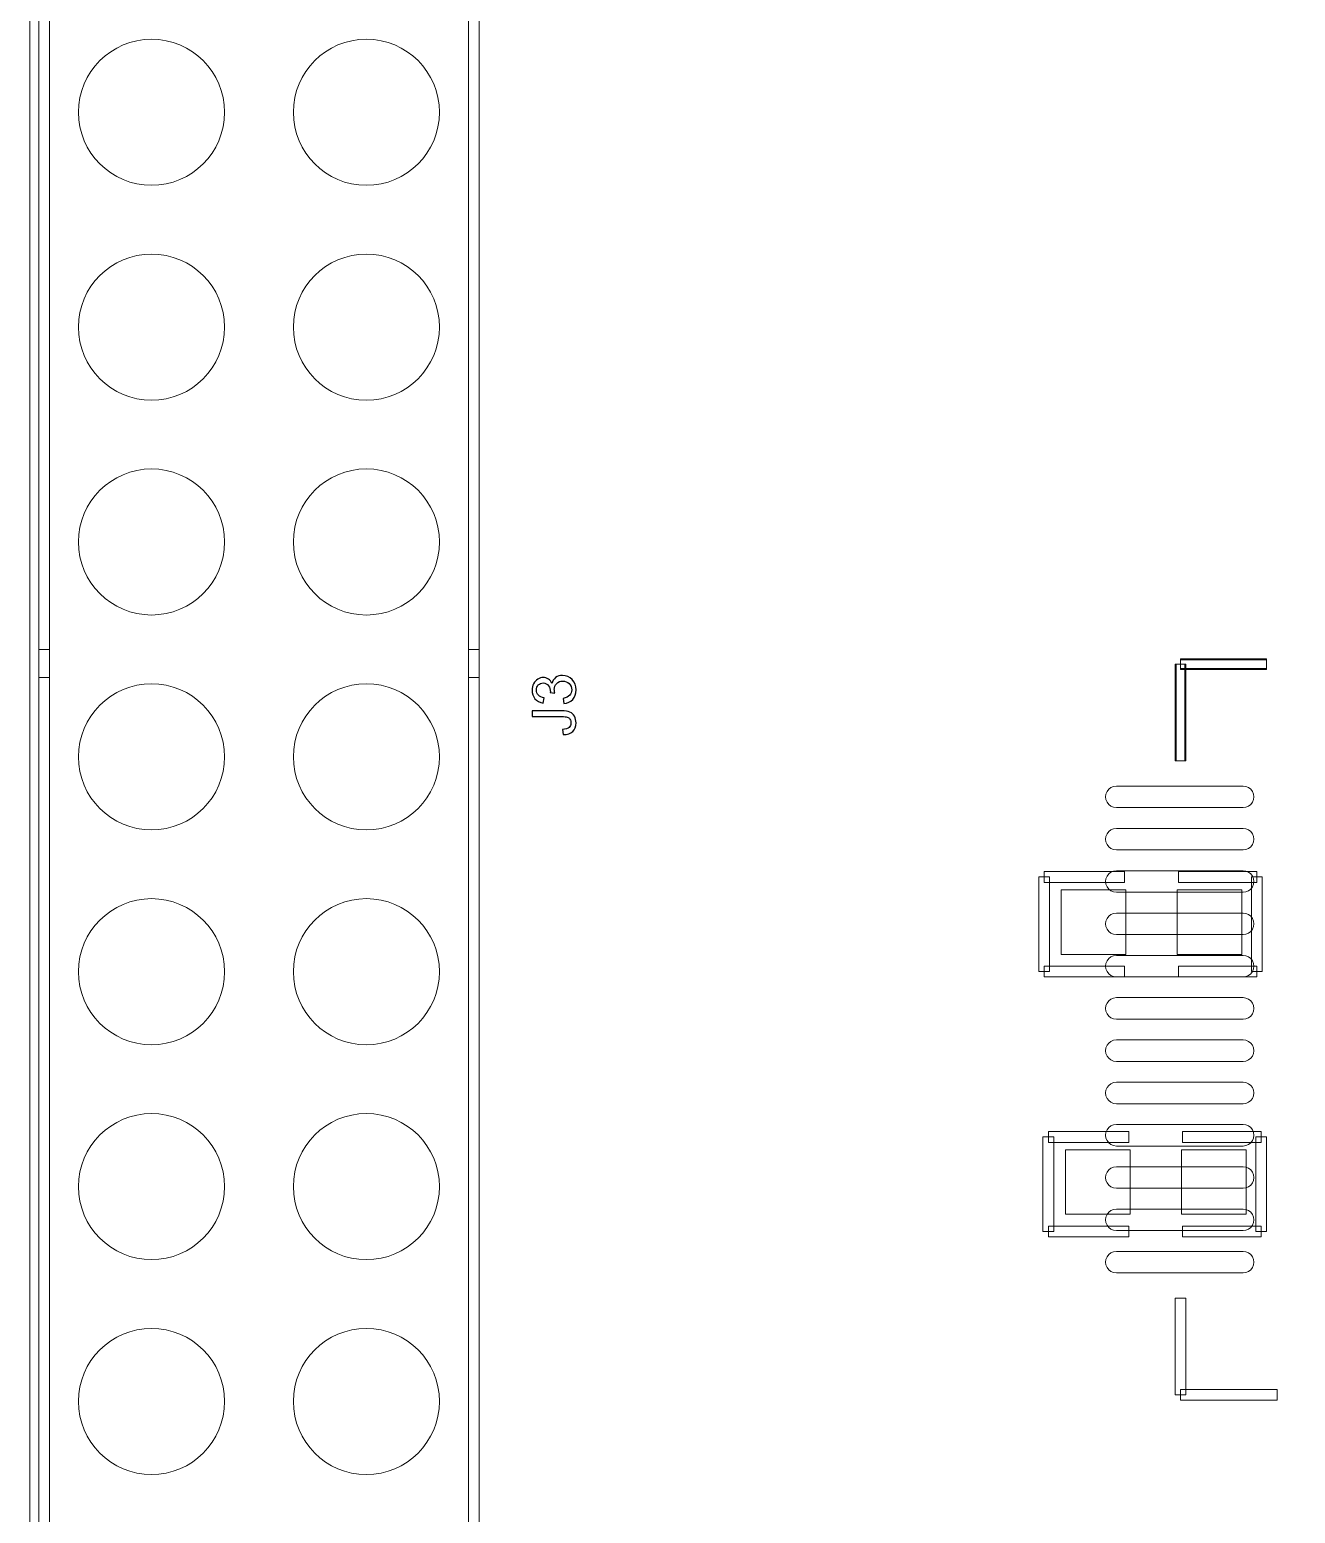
# Model space of a CAD drawing. Header units: millimetres. Extents: x -69 to 39, y -9 to 54.
# Drawn here: x -56.33 to -41.37, y 8.44 to 25.98 of the extents above; entities that cross this region are included whole.
import ezdxf

# ---------------------------------------------------------------- set-up
doc = ezdxf.new("R2010")
doc.units = ezdxf.units.MM
doc.header["$MEASUREMENT"] = 0
for name, color, linetype in [('BG_OUTLINE', 7, 'Continuous'), ('PG_SILKSCREEN_BOTTOM', 7, 'Continuous'), ('PG_SILKSCREEN_TOP', 7, 'Continuous'), ('PIN_BOTTOM', 7, 'Continuous'), ('PIN_TOP', 7, 'Continuous'), ('RD_SILKSCREEN_TOP', 7, 'Continuous')]:
    doc.layers.add(name, color=color, linetype=linetype)

msp = doc.modelspace()

# ---------------------------------------------------------------- linework, layer by layer
at = {"layer": 'BG_OUTLINE', "color": 176, "lineweight": 9}
msp.add_open_spline([(22.1252, -9.4051), (22.1252, -9.4051), (-56.3279, -9.4051), (-56.3279, -9.4051), (-56.3279, -9.4051), (-56.3279, -9.4051), (-56.3279, 41.6488), (-56.3279, 41.6488), (-56.3279, 41.6488), (-56.3279, 41.6488), (22.3259, 41.6488), (22.3259, 41.6488), (22.3259, 41.6488), (22.9318, 41.6492), (23.513, 41.4088), (23.9418, 40.9807), (23.9418, 40.9807), (24.3705, 40.5525), (24.6115, 39.9687), (24.6119, 39.3628), (24.6119, 39.3628), (24.6119, 39.3628), (24.6119, -7.1191), (24.6119, -7.1191), (24.6119, -7.1191), (24.6123, -7.725), (24.372, -8.3063), (23.9438, -8.735), (23.9438, -8.735), (23.5156, -9.1637), (22.9318, -9.4047), (22.3259, -9.4051), (22.3259, -9.4051), (22.3259, -9.4051), (22.1252, -9.4051), (22.1252, -9.4051)], degree=3, knots=[0, 0, 0, 0, 0.1111111, 0.1111111, 0.1111111, 0.1111111, 0.2222222, 0.2222222, 0.2222222, 0.2222222, 0.3333333, 0.3333333, 0.3333333, 0.3333333, 0.4444444, 0.4444444, 0.4444444, 0.4444444, 0.5555556, 0.5555556, 0.5555556, 0.5555556, 0.6666667, 0.6666667, 0.6666667, 0.6666667, 0.7777778, 0.7777778, 0.7777778, 0.7777778, 0.8888889, 0.8888889, 0.8888889, 0.8888889, 1, 1, 1, 1], dxfattribs=at)
at = {"layer": 'PG_SILKSCREEN_BOTTOM', "color": 6, "lineweight": 9}
for points in [[(-56.221, 41.517), (-56.221, 41.517), (-56.094, 41.517), (-56.094, 41.517), (-56.094, 41.517), (-56.094, 41.517), (-56.094, 18.3269), (-56.094, 18.3269), (-56.094, 18.3269), (-56.094, 18.3269), (-56.221, 18.3269), (-56.221, 18.3269), (-56.221, 18.3269), (-56.221, 18.3269), (-56.221, 41.517), (-56.221, 41.517)], [(-51.014, 18.3269), (-51.014, 18.3269), (-51.141, 18.3269), (-51.141, 18.3269), (-51.141, 18.3269), (-51.141, 18.3269), (-51.141, 41.517), (-51.141, 41.517), (-51.141, 41.517), (-51.141, 41.517), (-51.014, 41.517), (-51.014, 41.517), (-51.014, 41.517), (-51.014, 41.517), (-51.014, 18.3269), (-51.014, 18.3269)], [(-56.221, 18.6571), (-56.221, 18.6571), (-56.094, 18.6571), (-56.094, 18.6571), (-56.094, 18.6571), (-56.094, 18.6571), (-56.094, 3.4171), (-56.094, 3.4171), (-56.094, 3.4171), (-56.094, 3.4171), (-56.221, 3.4171), (-56.221, 3.4171), (-56.221, 3.4171), (-56.221, 3.4171), (-56.221, 18.6571), (-56.221, 18.6571)], [(-51.014, 3.4679), (-51.014, 3.4679), (-51.141, 3.4679), (-51.141, 3.4679), (-51.141, 3.4679), (-51.141, 3.4679), (-51.141, 18.6571), (-51.141, 18.6571), (-51.141, 18.6571), (-51.141, 18.6571), (-51.014, 18.6571), (-51.014, 18.6571), (-51.014, 18.6571), (-51.014, 18.6571), (-51.014, 3.4679), (-51.014, 3.4679)], [(-44.3998, 15.9669), (-44.3998, 15.9669), (-44.2728, 15.9669), (-44.2728, 15.9669), (-44.2728, 15.9669), (-44.2728, 15.9669), (-44.2728, 14.8493), (-44.2728, 14.8493), (-44.2728, 14.8493), (-44.2728, 14.8493), (-44.3998, 14.8493), (-44.3998, 14.8493), (-44.3998, 14.8493), (-44.3998, 14.8493), (-44.3998, 15.9669), (-44.3998, 15.9669)], [(-43.3838, 16.0304), (-43.3838, 16.0304), (-43.3838, 15.9034), (-43.3838, 15.9034), (-43.3838, 15.9034), (-43.3838, 15.9034), (-44.3363, 15.9034), (-44.3363, 15.9034), (-44.3363, 15.9034), (-44.3363, 15.9034), (-44.3363, 16.0304), (-44.3363, 16.0304), (-44.3363, 16.0304), (-44.3363, 16.0304), (-43.3838, 16.0304), (-43.3838, 16.0304)], [(-42.7488, 15.9034), (-42.7488, 15.9034), (-42.7488, 16.0304), (-42.7488, 16.0304), (-42.7488, 16.0304), (-42.7488, 16.0304), (-41.8217, 16.0304), (-41.8217, 16.0304), (-41.8217, 16.0304), (-41.8217, 16.0304), (-41.8217, 15.9034), (-41.8217, 15.9034), (-41.8217, 15.9034), (-41.8217, 15.9034), (-42.7488, 15.9034), (-42.7488, 15.9034)], [(-41.8852, 15.9669), (-41.8852, 15.9669), (-41.7582, 15.9669), (-41.7582, 15.9669), (-41.7582, 15.9669), (-41.7582, 15.9669), (-41.7582, 14.8493), (-41.7582, 14.8493), (-41.7582, 14.8493), (-41.7582, 14.8493), (-41.8852, 14.8493), (-41.8852, 14.8493), (-41.8852, 14.8493), (-41.8852, 14.8493), (-41.8852, 15.9669), (-41.8852, 15.9669)], [(-44.3363, 14.7858), (-44.3363, 14.7858), (-44.3363, 14.9128), (-44.3363, 14.9128), (-44.3363, 14.9128), (-44.3363, 14.9128), (-43.3838, 14.9128), (-43.3838, 14.9128), (-43.3838, 14.9128), (-43.3838, 14.9128), (-43.3838, 14.7858), (-43.3838, 14.7858), (-43.3838, 14.7858), (-43.3838, 14.7858), (-44.3363, 14.7858), (-44.3363, 14.7858)], [(-41.8217, 14.9128), (-41.8217, 14.9128), (-41.8217, 14.7858), (-41.8217, 14.7858), (-41.8217, 14.7858), (-41.8217, 14.7858), (-42.7488, 14.7858), (-42.7488, 14.7858), (-42.7488, 14.7858), (-42.7488, 14.7858), (-42.7488, 14.9128), (-42.7488, 14.9128), (-42.7488, 14.9128), (-42.7488, 14.9128), (-41.8217, 14.9128), (-41.8217, 14.9128)], [(-44.349, 12.8935), (-44.349, 12.8935), (-44.222, 12.8935), (-44.222, 12.8935), (-44.222, 12.8935), (-44.222, 12.8935), (-44.222, 11.7759), (-44.222, 11.7759), (-44.222, 11.7759), (-44.222, 11.7759), (-44.349, 11.7759), (-44.349, 11.7759), (-44.349, 11.7759), (-44.349, 11.7759), (-44.349, 12.8935), (-44.349, 12.8935)], [(-43.333, 12.957), (-43.333, 12.957), (-43.333, 12.83), (-43.333, 12.83), (-43.333, 12.83), (-43.333, 12.83), (-44.2855, 12.83), (-44.2855, 12.83), (-44.2855, 12.83), (-44.2855, 12.83), (-44.2855, 12.957), (-44.2855, 12.957), (-44.2855, 12.957), (-44.2855, 12.957), (-43.333, 12.957), (-43.333, 12.957)], [(-42.698, 12.83), (-42.698, 12.83), (-42.698, 12.957), (-42.698, 12.957), (-42.698, 12.957), (-42.698, 12.957), (-41.7709, 12.957), (-41.7709, 12.957), (-41.7709, 12.957), (-41.7709, 12.957), (-41.7709, 12.83), (-41.7709, 12.83), (-41.7709, 12.83), (-41.7709, 12.83), (-42.698, 12.83), (-42.698, 12.83)], [(-41.8344, 12.8935), (-41.8344, 12.8935), (-41.7074, 12.8935), (-41.7074, 12.8935), (-41.7074, 12.8935), (-41.7074, 12.8935), (-41.7074, 11.7759), (-41.7074, 11.7759), (-41.7074, 11.7759), (-41.7074, 11.7759), (-41.8344, 11.7759), (-41.8344, 11.7759), (-41.8344, 11.7759), (-41.8344, 11.7759), (-41.8344, 12.8935), (-41.8344, 12.8935)], [(-44.2855, 11.7124), (-44.2855, 11.7124), (-44.2855, 11.8394), (-44.2855, 11.8394), (-44.2855, 11.8394), (-44.2855, 11.8394), (-43.333, 11.8394), (-43.333, 11.8394), (-43.333, 11.8394), (-43.333, 11.8394), (-43.333, 11.7124), (-43.333, 11.7124), (-43.333, 11.7124), (-43.333, 11.7124), (-44.2855, 11.7124), (-44.2855, 11.7124)], [(-41.7709, 11.8394), (-41.7709, 11.8394), (-41.7709, 11.7124), (-41.7709, 11.7124), (-41.7709, 11.7124), (-41.7709, 11.7124), (-42.698, 11.7124), (-42.698, 11.7124), (-42.698, 11.7124), (-42.698, 11.7124), (-42.698, 11.8394), (-42.698, 11.8394), (-42.698, 11.8394), (-42.698, 11.8394), (-41.7709, 11.8394), (-41.7709, 11.8394)]]:
    msp.add_open_spline(points, degree=3, knots=[0, 0, 0, 0, 0.25, 0.25, 0.25, 0.25, 0.5, 0.5, 0.5, 0.5, 0.75, 0.75, 0.75, 0.75, 1, 1, 1, 1], dxfattribs=at)
at = {"layer": 'PG_SILKSCREEN_TOP', "lineweight": 9}
for points in [[(-42.7869, 18.4815), (-42.7869, 18.4815), (-42.6599, 18.4815), (-42.6599, 18.4815), (-42.6599, 18.4815), (-42.6599, 18.4815), (-42.6599, 17.3385), (-42.6599, 17.3385), (-42.6599, 17.3385), (-42.6599, 17.3385), (-42.7869, 17.3385), (-42.7869, 17.3385), (-42.7869, 17.3385), (-42.7869, 17.3385), (-42.7869, 18.4815), (-42.7869, 18.4815)], [(-42.6726, 17.3385), (-42.6726, 17.3385), (-42.7742, 17.3385), (-42.7742, 17.3385), (-42.7742, 17.3385), (-42.7742, 17.3385), (-42.7742, 18.4815), (-42.7742, 18.4815), (-42.7742, 18.4815), (-42.7742, 18.4815), (-42.6726, 18.4815), (-42.6726, 18.4815), (-42.6726, 18.4815), (-42.6726, 18.4815), (-42.6726, 17.3385), (-42.6726, 17.3385)], [(-41.7074, 18.545), (-41.7074, 18.545), (-41.7074, 18.418), (-41.7074, 18.418), (-41.7074, 18.418), (-41.7074, 18.418), (-42.7234, 18.418), (-42.7234, 18.418), (-42.7234, 18.418), (-42.7234, 18.418), (-42.7234, 18.545), (-42.7234, 18.545), (-42.7234, 18.545), (-42.7234, 18.545), (-41.7074, 18.545), (-41.7074, 18.545)], [(-42.7234, 18.4307), (-42.7234, 18.4307), (-42.7234, 18.5323), (-42.7234, 18.5323), (-42.7234, 18.5323), (-42.7234, 18.5323), (-41.7074, 18.5323), (-41.7074, 18.5323), (-41.7074, 18.5323), (-41.7074, 18.5323), (-41.7074, 18.4307), (-41.7074, 18.4307), (-41.7074, 18.4307), (-41.7074, 18.4307), (-42.7234, 18.4307), (-42.7234, 18.4307)], [(-42.6599, 9.8455), (-42.6599, 9.8455), (-42.7869, 9.8455), (-42.7869, 9.8455), (-42.7869, 9.8455), (-42.7869, 9.8455), (-42.7869, 10.9885), (-42.7869, 10.9885), (-42.7869, 10.9885), (-42.7869, 10.9885), (-42.6599, 10.9885), (-42.6599, 10.9885), (-42.6599, 10.9885), (-42.6599, 10.9885), (-42.6599, 9.8455), (-42.6599, 9.8455)], [(-41.5804, 9.909), (-41.5804, 9.909), (-41.5804, 9.782), (-41.5804, 9.782), (-41.5804, 9.782), (-41.5804, 9.782), (-42.7234, 9.782), (-42.7234, 9.782), (-42.7234, 9.782), (-42.7234, 9.782), (-42.7234, 9.909), (-42.7234, 9.909), (-42.7234, 9.909), (-42.7234, 9.909), (-41.5804, 9.909), (-41.5804, 9.909)]]:
    msp.add_open_spline(points, degree=3, knots=[0, 0, 0, 0, 0.25, 0.25, 0.25, 0.25, 0.5, 0.5, 0.5, 0.5, 0.75, 0.75, 0.75, 0.75, 1, 1, 1, 1], dxfattribs=at)
at = {"layer": 'PIN_BOTTOM', "color": 9, "lineweight": 9}
for points in [[(-54.0239, 25.007), (-54.0239, 25.4839), (-54.4105, 25.8706), (-54.8874, 25.8706), (-54.8874, 25.8706), (-55.3644, 25.8706), (-55.751, 25.4839), (-55.751, 25.007), (-55.751, 25.007), (-55.7511, 24.53), (-55.3644, 24.1434), (-54.8875, 24.1434), (-54.8875, 24.1434), (-54.4105, 24.1434), (-54.0239, 24.53), (-54.0239, 25.0069)], [(-51.4839, 25.007), (-51.4839, 25.4839), (-51.8705, 25.8706), (-52.3474, 25.8706), (-52.3474, 25.8706), (-52.8244, 25.8706), (-53.211, 25.4839), (-53.211, 25.007), (-53.211, 25.007), (-53.2111, 24.53), (-52.8244, 24.1434), (-52.3475, 24.1434), (-52.3475, 24.1434), (-51.8705, 24.1434), (-51.4839, 24.53), (-51.4839, 25.0069)], [(-54.0239, 22.4671), (-54.0239, 22.944), (-54.4105, 23.3307), (-54.8874, 23.3307), (-54.8874, 23.3307), (-55.3644, 23.3307), (-55.751, 22.944), (-55.751, 22.4671), (-55.751, 22.4671), (-55.7511, 21.9901), (-55.3644, 21.6035), (-54.8875, 21.6035), (-54.8875, 21.6035), (-54.4105, 21.6035), (-54.0239, 21.9901), (-54.0239, 22.467)], [(-51.4839, 22.4671), (-51.4839, 22.944), (-51.8705, 23.3307), (-52.3474, 23.3307), (-52.3474, 23.3307), (-52.8244, 23.3307), (-53.211, 22.944), (-53.211, 22.4671), (-53.211, 22.4671), (-53.2111, 21.9901), (-52.8244, 21.6035), (-52.3475, 21.6035), (-52.3475, 21.6035), (-51.8705, 21.6035), (-51.4839, 21.9901), (-51.4839, 22.467)], [(-54.0239, 19.9271), (-54.0239, 20.404), (-54.4105, 20.7907), (-54.8874, 20.7907), (-54.8874, 20.7907), (-55.3644, 20.7907), (-55.751, 20.404), (-55.751, 19.9271), (-55.751, 19.9271), (-55.7511, 19.4501), (-55.3644, 19.0635), (-54.8875, 19.0635), (-54.8875, 19.0635), (-54.4105, 19.0635), (-54.0239, 19.4501), (-54.0239, 19.927)], [(-51.4839, 19.9271), (-51.4839, 20.404), (-51.8705, 20.7907), (-52.3474, 20.7907), (-52.3474, 20.7907), (-52.8244, 20.7907), (-53.211, 20.404), (-53.211, 19.9271), (-53.211, 19.9271), (-53.2111, 19.4501), (-52.8244, 19.0635), (-52.3475, 19.0635), (-52.3475, 19.0635), (-51.8705, 19.0635), (-51.4839, 19.4501), (-51.4839, 19.927)], [(-54.0239, 17.3871), (-54.0239, 17.864), (-54.4105, 18.2507), (-54.8874, 18.2507), (-54.8874, 18.2507), (-55.3644, 18.2507), (-55.751, 17.864), (-55.751, 17.3871), (-55.751, 17.3871), (-55.7511, 16.9101), (-55.3644, 16.5235), (-54.8875, 16.5235), (-54.8875, 16.5235), (-54.4105, 16.5235), (-54.0239, 16.9101), (-54.0239, 17.387)], [(-51.4839, 17.3871), (-51.4839, 17.864), (-51.8705, 18.2507), (-52.3474, 18.2507), (-52.3474, 18.2507), (-52.8244, 18.2507), (-53.211, 17.864), (-53.211, 17.3871), (-53.211, 17.3871), (-53.2111, 16.9101), (-52.8244, 16.5235), (-52.3475, 16.5235), (-52.3475, 16.5235), (-51.8705, 16.5235), (-51.4839, 16.9101), (-51.4839, 17.387)], [(-43.3711, 15.0525), (-43.3711, 15.0525), (-43.3711, 15.8145), (-43.3711, 15.8145), (-43.3711, 15.8145), (-43.3711, 15.8145), (-44.1331, 15.8145), (-44.1331, 15.8145), (-44.1331, 15.8145), (-44.1331, 15.8145), (-44.1331, 15.0525), (-44.1331, 15.0525), (-44.1331, 15.0525), (-44.1331, 15.0525), (-43.3711, 15.0525), (-43.3711, 15.0525)], [(-41.9995, 15.0525), (-41.9995, 15.0525), (-41.9995, 15.8145), (-41.9995, 15.8145), (-41.9995, 15.8145), (-41.9995, 15.8145), (-42.7615, 15.8145), (-42.7615, 15.8145), (-42.7615, 15.8145), (-42.7615, 15.8145), (-42.7615, 15.0525), (-42.7615, 15.0525), (-42.7615, 15.0525), (-42.7615, 15.0525), (-41.9995, 15.0525), (-41.9995, 15.0525)], [(-54.0239, 14.8471), (-54.0239, 15.324), (-54.4105, 15.7107), (-54.8874, 15.7107), (-54.8874, 15.7107), (-55.3644, 15.7107), (-55.751, 15.324), (-55.751, 14.8471), (-55.751, 14.8471), (-55.7511, 14.3701), (-55.3644, 13.9835), (-54.8875, 13.9835), (-54.8875, 13.9835), (-54.4105, 13.9835), (-54.0239, 14.3701), (-54.0239, 14.847)], [(-51.4839, 14.8471), (-51.4839, 15.324), (-51.8705, 15.7107), (-52.3474, 15.7107), (-52.3474, 15.7107), (-52.8244, 15.7107), (-53.211, 15.324), (-53.211, 14.8471), (-53.211, 14.8471), (-53.2111, 14.3701), (-52.8244, 13.9835), (-52.3475, 13.9835), (-52.3475, 13.9835), (-51.8705, 13.9835), (-51.4839, 14.3701), (-51.4839, 14.847)], [(-54.0239, 12.3071), (-54.0239, 12.784), (-54.4105, 13.1707), (-54.8874, 13.1707), (-54.8874, 13.1707), (-55.3644, 13.1707), (-55.751, 12.784), (-55.751, 12.3071), (-55.751, 12.3071), (-55.7511, 11.8301), (-55.3644, 11.4435), (-54.8875, 11.4435), (-54.8875, 11.4435), (-54.4105, 11.4435), (-54.0239, 11.8301), (-54.0239, 12.307)], [(-51.4839, 12.3071), (-51.4839, 12.784), (-51.8705, 13.1707), (-52.3474, 13.1707), (-52.3474, 13.1707), (-52.8244, 13.1707), (-53.211, 12.784), (-53.211, 12.3071), (-53.211, 12.3071), (-53.2111, 11.8301), (-52.8244, 11.4435), (-52.3475, 11.4435), (-52.3475, 11.4435), (-51.8705, 11.4435), (-51.4839, 11.8301), (-51.4839, 12.307)], [(-43.3203, 11.9791), (-43.3203, 11.9791), (-43.3203, 12.7411), (-43.3203, 12.7411), (-43.3203, 12.7411), (-43.3203, 12.7411), (-44.0823, 12.7411), (-44.0823, 12.7411), (-44.0823, 12.7411), (-44.0823, 12.7411), (-44.0823, 11.9791), (-44.0823, 11.9791), (-44.0823, 11.9791), (-44.0823, 11.9791), (-43.3203, 11.9791), (-43.3203, 11.9791)], [(-41.9487, 11.9791), (-41.9487, 11.9791), (-41.9487, 12.7411), (-41.9487, 12.7411), (-41.9487, 12.7411), (-41.9487, 12.7411), (-42.7107, 12.7411), (-42.7107, 12.7411), (-42.7107, 12.7411), (-42.7107, 12.7411), (-42.7107, 11.9791), (-42.7107, 11.9791), (-42.7107, 11.9791), (-42.7107, 11.9791), (-41.9487, 11.9791), (-41.9487, 11.9791)], [(-54.0239, 9.7671), (-54.0239, 10.244), (-54.4105, 10.6307), (-54.8874, 10.6307), (-54.8874, 10.6307), (-55.3644, 10.6307), (-55.751, 10.244), (-55.751, 9.7671), (-55.751, 9.7671), (-55.7511, 9.2901), (-55.3644, 8.9035), (-54.8875, 8.9035), (-54.8875, 8.9035), (-54.4105, 8.9035), (-54.0239, 9.2901), (-54.0239, 9.767)], [(-51.4839, 9.7671), (-51.4839, 10.244), (-51.8705, 10.6307), (-52.3474, 10.6307), (-52.3474, 10.6307), (-52.8244, 10.6307), (-53.211, 10.244), (-53.211, 9.7671), (-53.211, 9.7671), (-53.2111, 9.2901), (-52.8244, 8.9035), (-52.3475, 8.9035), (-52.3475, 8.9035), (-51.8705, 8.9035), (-51.4839, 9.2901), (-51.4839, 9.767)]]:
    msp.add_open_spline(points, degree=3, knots=[0, 0, 0, 0, 0.25, 0.25, 0.25, 0.25, 0.5, 0.5, 0.5, 0.5, 0.75, 0.75, 0.75, 0.75, 1, 1, 1, 1], dxfattribs=at)
at = {"layer": 'PIN_TOP', "color": 8, "lineweight": 9}
for points, knots in [([(-54.0239, 25.007), (-54.0239, 25.4839), (-54.4105, 25.8706), (-54.8874, 25.8706), (-54.8874, 25.8706), (-55.3644, 25.8706), (-55.751, 25.4839), (-55.751, 25.007), (-55.751, 25.007), (-55.7511, 24.53), (-55.3644, 24.1434), (-54.8875, 24.1434), (-54.8875, 24.1434), (-54.4105, 24.1434), (-54.0239, 24.53), (-54.0239, 25.0069)], [0, 0, 0, 0, 0.25, 0.25, 0.25, 0.25, 0.5, 0.5, 0.5, 0.5, 0.75, 0.75, 0.75, 0.75, 1, 1, 1, 1]), ([(-51.4839, 25.007), (-51.4839, 25.4839), (-51.8705, 25.8706), (-52.3474, 25.8706), (-52.3474, 25.8706), (-52.8244, 25.8706), (-53.211, 25.4839), (-53.211, 25.007), (-53.211, 25.007), (-53.2111, 24.53), (-52.8244, 24.1434), (-52.3475, 24.1434), (-52.3475, 24.1434), (-51.8705, 24.1434), (-51.4839, 24.53), (-51.4839, 25.0069)], [0, 0, 0, 0, 0.25, 0.25, 0.25, 0.25, 0.5, 0.5, 0.5, 0.5, 0.75, 0.75, 0.75, 0.75, 1, 1, 1, 1]), ([(-54.0239, 22.4671), (-54.0239, 22.944), (-54.4105, 23.3307), (-54.8874, 23.3307), (-54.8874, 23.3307), (-55.3644, 23.3307), (-55.751, 22.944), (-55.751, 22.4671), (-55.751, 22.4671), (-55.7511, 21.9901), (-55.3644, 21.6035), (-54.8875, 21.6035), (-54.8875, 21.6035), (-54.4105, 21.6035), (-54.0239, 21.9901), (-54.0239, 22.467)], [0, 0, 0, 0, 0.25, 0.25, 0.25, 0.25, 0.5, 0.5, 0.5, 0.5, 0.75, 0.75, 0.75, 0.75, 1, 1, 1, 1]), ([(-51.4839, 22.4671), (-51.4839, 22.944), (-51.8705, 23.3307), (-52.3474, 23.3307), (-52.3474, 23.3307), (-52.8244, 23.3307), (-53.211, 22.944), (-53.211, 22.4671), (-53.211, 22.4671), (-53.2111, 21.9901), (-52.8244, 21.6035), (-52.3475, 21.6035), (-52.3475, 21.6035), (-51.8705, 21.6035), (-51.4839, 21.9901), (-51.4839, 22.467)], [0, 0, 0, 0, 0.25, 0.25, 0.25, 0.25, 0.5, 0.5, 0.5, 0.5, 0.75, 0.75, 0.75, 0.75, 1, 1, 1, 1]), ([(-54.0239, 19.9271), (-54.0239, 20.404), (-54.4105, 20.7907), (-54.8874, 20.7907), (-54.8874, 20.7907), (-55.3644, 20.7907), (-55.751, 20.404), (-55.751, 19.9271), (-55.751, 19.9271), (-55.7511, 19.4501), (-55.3644, 19.0635), (-54.8875, 19.0635), (-54.8875, 19.0635), (-54.4105, 19.0635), (-54.0239, 19.4501), (-54.0239, 19.927)], [0, 0, 0, 0, 0.25, 0.25, 0.25, 0.25, 0.5, 0.5, 0.5, 0.5, 0.75, 0.75, 0.75, 0.75, 1, 1, 1, 1]), ([(-51.4839, 19.9271), (-51.4839, 20.404), (-51.8705, 20.7907), (-52.3474, 20.7907), (-52.3474, 20.7907), (-52.8244, 20.7907), (-53.211, 20.404), (-53.211, 19.9271), (-53.211, 19.9271), (-53.2111, 19.4501), (-52.8244, 19.0635), (-52.3475, 19.0635), (-52.3475, 19.0635), (-51.8705, 19.0635), (-51.4839, 19.4501), (-51.4839, 19.927)], [0, 0, 0, 0, 0.25, 0.25, 0.25, 0.25, 0.5, 0.5, 0.5, 0.5, 0.75, 0.75, 0.75, 0.75, 1, 1, 1, 1]), ([(-54.0239, 17.3871), (-54.0239, 17.864), (-54.4105, 18.2507), (-54.8874, 18.2507), (-54.8874, 18.2507), (-55.3644, 18.2507), (-55.751, 17.864), (-55.751, 17.3871), (-55.751, 17.3871), (-55.7511, 16.9101), (-55.3644, 16.5235), (-54.8875, 16.5235), (-54.8875, 16.5235), (-54.4105, 16.5235), (-54.0239, 16.9101), (-54.0239, 17.387)], [0, 0, 0, 0, 0.25, 0.25, 0.25, 0.25, 0.5, 0.5, 0.5, 0.5, 0.75, 0.75, 0.75, 0.75, 1, 1, 1, 1]), ([(-51.4839, 17.3871), (-51.4839, 17.864), (-51.8705, 18.2507), (-52.3474, 18.2507), (-52.3474, 18.2507), (-52.8244, 18.2507), (-53.211, 17.864), (-53.211, 17.3871), (-53.211, 17.3871), (-53.2111, 16.9101), (-52.8244, 16.5235), (-52.3475, 16.5235), (-52.3475, 16.5235), (-51.8705, 16.5235), (-51.4839, 16.9101), (-51.4839, 17.387)], [0, 0, 0, 0, 0.25, 0.25, 0.25, 0.25, 0.5, 0.5, 0.5, 0.5, 0.75, 0.75, 0.75, 0.75, 1, 1, 1, 1]), ([(-43.4816, 17.0406), (-43.4816, 17.0406), (-41.983, 17.0406), (-41.983, 17.0406), (-41.983, 17.0406), (-41.9376, 17.0406), (-41.8957, 17.0164), (-41.873, 16.9771), (-41.873, 16.9771), (-41.8503, 16.9378), (-41.8503, 16.8894), (-41.873, 16.8501), (-41.873, 16.8501), (-41.8957, 16.8108), (-41.9376, 16.7866), (-41.983, 16.7866), (-41.983, 16.7866), (-41.983, 16.7866), (-43.4816, 16.7866), (-43.4816, 16.7866), (-43.4816, 16.7866), (-43.527, 16.7866), (-43.5689, 16.8108), (-43.5916, 16.8501), (-43.5916, 16.8501), (-43.6143, 16.8894), (-43.6143, 16.9378), (-43.5916, 16.9771), (-43.5916, 16.9771), (-43.5689, 17.0164), (-43.527, 17.0406), (-43.4816, 17.0406)], [0, 0, 0, 0, 0.125, 0.125, 0.125, 0.125, 0.25, 0.25, 0.25, 0.25, 0.375, 0.375, 0.375, 0.375, 0.5, 0.5, 0.5, 0.5, 0.625, 0.625, 0.625, 0.625, 0.75, 0.75, 0.75, 0.75, 0.875, 0.875, 0.875, 0.875, 1, 1, 1, 1]), ([(-43.4816, 16.5405), (-43.4816, 16.5405), (-41.983, 16.5405), (-41.983, 16.5405), (-41.983, 16.5405), (-41.9376, 16.5405), (-41.8957, 16.5163), (-41.873, 16.477), (-41.873, 16.477), (-41.8503, 16.4377), (-41.8503, 16.3893), (-41.873, 16.35), (-41.873, 16.35), (-41.8957, 16.3107), (-41.9376, 16.2865), (-41.983, 16.2865), (-41.983, 16.2865), (-41.983, 16.2865), (-43.4816, 16.2865), (-43.4816, 16.2865), (-43.4816, 16.2865), (-43.527, 16.2865), (-43.5689, 16.3107), (-43.5916, 16.35), (-43.5916, 16.35), (-43.6143, 16.3893), (-43.6143, 16.4377), (-43.5916, 16.477), (-43.5916, 16.477), (-43.5689, 16.5163), (-43.527, 16.5405), (-43.4816, 16.5405)], [0, 0, 0, 0, 0.125, 0.125, 0.125, 0.125, 0.25, 0.25, 0.25, 0.25, 0.375, 0.375, 0.375, 0.375, 0.5, 0.5, 0.5, 0.5, 0.625, 0.625, 0.625, 0.625, 0.75, 0.75, 0.75, 0.75, 0.875, 0.875, 0.875, 0.875, 1, 1, 1, 1]), ([(-43.4816, 16.0406), (-43.4816, 16.0406), (-41.983, 16.0406), (-41.983, 16.0406), (-41.983, 16.0406), (-41.9376, 16.0406), (-41.8957, 16.0164), (-41.873, 15.9771), (-41.873, 15.9771), (-41.8503, 15.9378), (-41.8503, 15.8894), (-41.873, 15.8501), (-41.873, 15.8501), (-41.8957, 15.8108), (-41.9376, 15.7866), (-41.983, 15.7866), (-41.983, 15.7866), (-41.983, 15.7866), (-43.4816, 15.7866), (-43.4816, 15.7866), (-43.4816, 15.7866), (-43.527, 15.7866), (-43.5689, 15.8108), (-43.5916, 15.8501), (-43.5916, 15.8501), (-43.6143, 15.8894), (-43.6143, 15.9378), (-43.5916, 15.9771), (-43.5916, 15.9771), (-43.5689, 16.0164), (-43.527, 16.0406), (-43.4816, 16.0406)], [0, 0, 0, 0, 0.125, 0.125, 0.125, 0.125, 0.25, 0.25, 0.25, 0.25, 0.375, 0.375, 0.375, 0.375, 0.5, 0.5, 0.5, 0.5, 0.625, 0.625, 0.625, 0.625, 0.75, 0.75, 0.75, 0.75, 0.875, 0.875, 0.875, 0.875, 1, 1, 1, 1]), ([(-54.0239, 14.8471), (-54.0239, 15.324), (-54.4105, 15.7107), (-54.8874, 15.7107), (-54.8874, 15.7107), (-55.3644, 15.7107), (-55.751, 15.324), (-55.751, 14.8471), (-55.751, 14.8471), (-55.7511, 14.3701), (-55.3644, 13.9835), (-54.8875, 13.9835), (-54.8875, 13.9835), (-54.4105, 13.9835), (-54.0239, 14.3701), (-54.0239, 14.847)], [0, 0, 0, 0, 0.25, 0.25, 0.25, 0.25, 0.5, 0.5, 0.5, 0.5, 0.75, 0.75, 0.75, 0.75, 1, 1, 1, 1]), ([(-51.4839, 14.8471), (-51.4839, 15.324), (-51.8705, 15.7107), (-52.3474, 15.7107), (-52.3474, 15.7107), (-52.8244, 15.7107), (-53.211, 15.324), (-53.211, 14.8471), (-53.211, 14.8471), (-53.2111, 14.3701), (-52.8244, 13.9835), (-52.3475, 13.9835), (-52.3475, 13.9835), (-51.8705, 13.9835), (-51.4839, 14.3701), (-51.4839, 14.847)], [0, 0, 0, 0, 0.25, 0.25, 0.25, 0.25, 0.5, 0.5, 0.5, 0.5, 0.75, 0.75, 0.75, 0.75, 1, 1, 1, 1]), ([(-43.4816, 15.5405), (-43.4816, 15.5405), (-41.983, 15.5405), (-41.983, 15.5405), (-41.983, 15.5405), (-41.9376, 15.5405), (-41.8957, 15.5163), (-41.873, 15.477), (-41.873, 15.477), (-41.8503, 15.4377), (-41.8503, 15.3893), (-41.873, 15.35), (-41.873, 15.35), (-41.8957, 15.3107), (-41.9376, 15.2865), (-41.983, 15.2865), (-41.983, 15.2865), (-41.983, 15.2865), (-43.4816, 15.2865), (-43.4816, 15.2865), (-43.4816, 15.2865), (-43.527, 15.2865), (-43.5689, 15.3107), (-43.5916, 15.35), (-43.5916, 15.35), (-43.6143, 15.3893), (-43.6143, 15.4377), (-43.5916, 15.477), (-43.5916, 15.477), (-43.5689, 15.5163), (-43.527, 15.5405), (-43.4816, 15.5405)], [0, 0, 0, 0, 0.125, 0.125, 0.125, 0.125, 0.25, 0.25, 0.25, 0.25, 0.375, 0.375, 0.375, 0.375, 0.5, 0.5, 0.5, 0.5, 0.625, 0.625, 0.625, 0.625, 0.75, 0.75, 0.75, 0.75, 0.875, 0.875, 0.875, 0.875, 1, 1, 1, 1]), ([(-43.4816, 15.0406), (-43.4816, 15.0406), (-41.983, 15.0406), (-41.983, 15.0406), (-41.983, 15.0406), (-41.9376, 15.0406), (-41.8957, 15.0164), (-41.873, 14.9771), (-41.873, 14.9771), (-41.8503, 14.9378), (-41.8503, 14.8894), (-41.873, 14.8501), (-41.873, 14.8501), (-41.8957, 14.8108), (-41.9376, 14.7866), (-41.983, 14.7866), (-41.983, 14.7866), (-41.983, 14.7866), (-43.4816, 14.7866), (-43.4816, 14.7866), (-43.4816, 14.7866), (-43.527, 14.7866), (-43.5689, 14.8108), (-43.5916, 14.8501), (-43.5916, 14.8501), (-43.6143, 14.8894), (-43.6143, 14.9378), (-43.5916, 14.9771), (-43.5916, 14.9771), (-43.5689, 15.0164), (-43.527, 15.0406), (-43.4816, 15.0406)], [0, 0, 0, 0, 0.125, 0.125, 0.125, 0.125, 0.25, 0.25, 0.25, 0.25, 0.375, 0.375, 0.375, 0.375, 0.5, 0.5, 0.5, 0.5, 0.625, 0.625, 0.625, 0.625, 0.75, 0.75, 0.75, 0.75, 0.875, 0.875, 0.875, 0.875, 1, 1, 1, 1]), ([(-43.4816, 14.5405), (-43.4816, 14.5405), (-41.983, 14.5405), (-41.983, 14.5405), (-41.983, 14.5405), (-41.9376, 14.5405), (-41.8957, 14.5163), (-41.873, 14.477), (-41.873, 14.477), (-41.8503, 14.4377), (-41.8503, 14.3893), (-41.873, 14.35), (-41.873, 14.35), (-41.8957, 14.3107), (-41.9376, 14.2865), (-41.983, 14.2865), (-41.983, 14.2865), (-41.983, 14.2865), (-43.4816, 14.2865), (-43.4816, 14.2865), (-43.4816, 14.2865), (-43.527, 14.2865), (-43.5689, 14.3107), (-43.5916, 14.35), (-43.5916, 14.35), (-43.6143, 14.3893), (-43.6143, 14.4377), (-43.5916, 14.477), (-43.5916, 14.477), (-43.5689, 14.5163), (-43.527, 14.5405), (-43.4816, 14.5405)], [0, 0, 0, 0, 0.125, 0.125, 0.125, 0.125, 0.25, 0.25, 0.25, 0.25, 0.375, 0.375, 0.375, 0.375, 0.5, 0.5, 0.5, 0.5, 0.625, 0.625, 0.625, 0.625, 0.75, 0.75, 0.75, 0.75, 0.875, 0.875, 0.875, 0.875, 1, 1, 1, 1]), ([(-43.4816, 14.0406), (-43.4816, 14.0406), (-41.983, 14.0406), (-41.983, 14.0406), (-41.983, 14.0406), (-41.9376, 14.0406), (-41.8957, 14.0164), (-41.873, 13.9771), (-41.873, 13.9771), (-41.8503, 13.9378), (-41.8503, 13.8894), (-41.873, 13.8501), (-41.873, 13.8501), (-41.8957, 13.8108), (-41.9376, 13.7866), (-41.983, 13.7866), (-41.983, 13.7866), (-41.983, 13.7866), (-43.4816, 13.7866), (-43.4816, 13.7866), (-43.4816, 13.7866), (-43.527, 13.7866), (-43.5689, 13.8108), (-43.5916, 13.8501), (-43.5916, 13.8501), (-43.6143, 13.8894), (-43.6143, 13.9378), (-43.5916, 13.9771), (-43.5916, 13.9771), (-43.5689, 14.0164), (-43.527, 14.0406), (-43.4816, 14.0406)], [0, 0, 0, 0, 0.125, 0.125, 0.125, 0.125, 0.25, 0.25, 0.25, 0.25, 0.375, 0.375, 0.375, 0.375, 0.5, 0.5, 0.5, 0.5, 0.625, 0.625, 0.625, 0.625, 0.75, 0.75, 0.75, 0.75, 0.875, 0.875, 0.875, 0.875, 1, 1, 1, 1]), ([(-43.4816, 13.5405), (-43.4816, 13.5405), (-41.983, 13.5405), (-41.983, 13.5405), (-41.983, 13.5405), (-41.9376, 13.5405), (-41.8957, 13.5163), (-41.873, 13.477), (-41.873, 13.477), (-41.8503, 13.4377), (-41.8503, 13.3893), (-41.873, 13.35), (-41.873, 13.35), (-41.8957, 13.3107), (-41.9376, 13.2865), (-41.983, 13.2865), (-41.983, 13.2865), (-41.983, 13.2865), (-43.4816, 13.2865), (-43.4816, 13.2865), (-43.4816, 13.2865), (-43.527, 13.2865), (-43.5689, 13.3107), (-43.5916, 13.35), (-43.5916, 13.35), (-43.6143, 13.3893), (-43.6143, 13.4377), (-43.5916, 13.477), (-43.5916, 13.477), (-43.5689, 13.5163), (-43.527, 13.5405), (-43.4816, 13.5405)], [0, 0, 0, 0, 0.125, 0.125, 0.125, 0.125, 0.25, 0.25, 0.25, 0.25, 0.375, 0.375, 0.375, 0.375, 0.5, 0.5, 0.5, 0.5, 0.625, 0.625, 0.625, 0.625, 0.75, 0.75, 0.75, 0.75, 0.875, 0.875, 0.875, 0.875, 1, 1, 1, 1]), ([(-54.0239, 12.3071), (-54.0239, 12.784), (-54.4105, 13.1707), (-54.8874, 13.1707), (-54.8874, 13.1707), (-55.3644, 13.1707), (-55.751, 12.784), (-55.751, 12.3071), (-55.751, 12.3071), (-55.7511, 11.8301), (-55.3644, 11.4435), (-54.8875, 11.4435), (-54.8875, 11.4435), (-54.4105, 11.4435), (-54.0239, 11.8301), (-54.0239, 12.307)], [0, 0, 0, 0, 0.25, 0.25, 0.25, 0.25, 0.5, 0.5, 0.5, 0.5, 0.75, 0.75, 0.75, 0.75, 1, 1, 1, 1]), ([(-51.4839, 12.3071), (-51.4839, 12.784), (-51.8705, 13.1707), (-52.3474, 13.1707), (-52.3474, 13.1707), (-52.8244, 13.1707), (-53.211, 12.784), (-53.211, 12.3071), (-53.211, 12.3071), (-53.2111, 11.8301), (-52.8244, 11.4435), (-52.3475, 11.4435), (-52.3475, 11.4435), (-51.8705, 11.4435), (-51.4839, 11.8301), (-51.4839, 12.307)], [0, 0, 0, 0, 0.25, 0.25, 0.25, 0.25, 0.5, 0.5, 0.5, 0.5, 0.75, 0.75, 0.75, 0.75, 1, 1, 1, 1]), ([(-43.4816, 13.0406), (-43.4816, 13.0406), (-41.983, 13.0406), (-41.983, 13.0406), (-41.983, 13.0406), (-41.9376, 13.0406), (-41.8957, 13.0164), (-41.873, 12.9771), (-41.873, 12.9771), (-41.8503, 12.9378), (-41.8503, 12.8894), (-41.873, 12.8501), (-41.873, 12.8501), (-41.8957, 12.8108), (-41.9376, 12.7866), (-41.983, 12.7866), (-41.983, 12.7866), (-41.983, 12.7866), (-43.4816, 12.7866), (-43.4816, 12.7866), (-43.4816, 12.7866), (-43.527, 12.7866), (-43.5689, 12.8108), (-43.5916, 12.8501), (-43.5916, 12.8501), (-43.6143, 12.8894), (-43.6143, 12.9378), (-43.5916, 12.9771), (-43.5916, 12.9771), (-43.5689, 13.0164), (-43.527, 13.0406), (-43.4816, 13.0406)], [0, 0, 0, 0, 0.125, 0.125, 0.125, 0.125, 0.25, 0.25, 0.25, 0.25, 0.375, 0.375, 0.375, 0.375, 0.5, 0.5, 0.5, 0.5, 0.625, 0.625, 0.625, 0.625, 0.75, 0.75, 0.75, 0.75, 0.875, 0.875, 0.875, 0.875, 1, 1, 1, 1]), ([(-43.4816, 12.5405), (-43.4816, 12.5405), (-41.983, 12.5405), (-41.983, 12.5405), (-41.983, 12.5405), (-41.9376, 12.5405), (-41.8957, 12.5163), (-41.873, 12.477), (-41.873, 12.477), (-41.8503, 12.4377), (-41.8503, 12.3893), (-41.873, 12.35), (-41.873, 12.35), (-41.8957, 12.3107), (-41.9376, 12.2865), (-41.983, 12.2865), (-41.983, 12.2865), (-41.983, 12.2865), (-43.4816, 12.2865), (-43.4816, 12.2865), (-43.4816, 12.2865), (-43.527, 12.2865), (-43.5689, 12.3107), (-43.5916, 12.35), (-43.5916, 12.35), (-43.6143, 12.3893), (-43.6143, 12.4377), (-43.5916, 12.477), (-43.5916, 12.477), (-43.5689, 12.5163), (-43.527, 12.5405), (-43.4816, 12.5405)], [0, 0, 0, 0, 0.125, 0.125, 0.125, 0.125, 0.25, 0.25, 0.25, 0.25, 0.375, 0.375, 0.375, 0.375, 0.5, 0.5, 0.5, 0.5, 0.625, 0.625, 0.625, 0.625, 0.75, 0.75, 0.75, 0.75, 0.875, 0.875, 0.875, 0.875, 1, 1, 1, 1]), ([(-43.4816, 12.0406), (-43.4816, 12.0406), (-41.983, 12.0406), (-41.983, 12.0406), (-41.983, 12.0406), (-41.9376, 12.0406), (-41.8957, 12.0164), (-41.873, 11.9771), (-41.873, 11.9771), (-41.8503, 11.9378), (-41.8503, 11.8894), (-41.873, 11.8501), (-41.873, 11.8501), (-41.8957, 11.8108), (-41.9376, 11.7866), (-41.983, 11.7866), (-41.983, 11.7866), (-41.983, 11.7866), (-43.4816, 11.7866), (-43.4816, 11.7866), (-43.4816, 11.7866), (-43.527, 11.7866), (-43.5689, 11.8108), (-43.5916, 11.8501), (-43.5916, 11.8501), (-43.6143, 11.8894), (-43.6143, 11.9378), (-43.5916, 11.9771), (-43.5916, 11.9771), (-43.5689, 12.0164), (-43.527, 12.0406), (-43.4816, 12.0406)], [0, 0, 0, 0, 0.125, 0.125, 0.125, 0.125, 0.25, 0.25, 0.25, 0.25, 0.375, 0.375, 0.375, 0.375, 0.5, 0.5, 0.5, 0.5, 0.625, 0.625, 0.625, 0.625, 0.75, 0.75, 0.75, 0.75, 0.875, 0.875, 0.875, 0.875, 1, 1, 1, 1]), ([(-43.4816, 11.5405), (-43.4816, 11.5405), (-41.983, 11.5405), (-41.983, 11.5405), (-41.983, 11.5405), (-41.9376, 11.5405), (-41.8957, 11.5163), (-41.873, 11.477), (-41.873, 11.477), (-41.8503, 11.4377), (-41.8503, 11.3893), (-41.873, 11.35), (-41.873, 11.35), (-41.8957, 11.3107), (-41.9376, 11.2865), (-41.983, 11.2865), (-41.983, 11.2865), (-41.983, 11.2865), (-43.4816, 11.2865), (-43.4816, 11.2865), (-43.4816, 11.2865), (-43.527, 11.2865), (-43.5689, 11.3107), (-43.5916, 11.35), (-43.5916, 11.35), (-43.6143, 11.3893), (-43.6143, 11.4377), (-43.5916, 11.477), (-43.5916, 11.477), (-43.5689, 11.5163), (-43.527, 11.5405), (-43.4816, 11.5405)], [0, 0, 0, 0, 0.125, 0.125, 0.125, 0.125, 0.25, 0.25, 0.25, 0.25, 0.375, 0.375, 0.375, 0.375, 0.5, 0.5, 0.5, 0.5, 0.625, 0.625, 0.625, 0.625, 0.75, 0.75, 0.75, 0.75, 0.875, 0.875, 0.875, 0.875, 1, 1, 1, 1]), ([(-54.0239, 9.7671), (-54.0239, 10.244), (-54.4105, 10.6307), (-54.8874, 10.6307), (-54.8874, 10.6307), (-55.3644, 10.6307), (-55.751, 10.244), (-55.751, 9.7671), (-55.751, 9.7671), (-55.7511, 9.2901), (-55.3644, 8.9035), (-54.8875, 8.9035), (-54.8875, 8.9035), (-54.4105, 8.9035), (-54.0239, 9.2901), (-54.0239, 9.767)], [0, 0, 0, 0, 0.25, 0.25, 0.25, 0.25, 0.5, 0.5, 0.5, 0.5, 0.75, 0.75, 0.75, 0.75, 1, 1, 1, 1]), ([(-51.4839, 9.7671), (-51.4839, 10.244), (-51.8705, 10.6307), (-52.3474, 10.6307), (-52.3474, 10.6307), (-52.8244, 10.6307), (-53.211, 10.244), (-53.211, 9.7671), (-53.211, 9.7671), (-53.2111, 9.2901), (-52.8244, 8.9035), (-52.3475, 8.9035), (-52.3475, 8.9035), (-51.8705, 8.9035), (-51.4839, 9.2901), (-51.4839, 9.767)], [0, 0, 0, 0, 0.25, 0.25, 0.25, 0.25, 0.5, 0.5, 0.5, 0.5, 0.75, 0.75, 0.75, 0.75, 1, 1, 1, 1])]:
    msp.add_open_spline(points, degree=3, knots=knots, dxfattribs=at)
at = {"layer": 'RD_SILKSCREEN_TOP', "color": 1}
for points, knots in [([(-50.0122, 18.0161), (-50.0122, 18.0161), (-50.0205, 18.0785), (-50.0205, 18.0785), (-50.0205, 18.0785), (-49.9851, 18.0858), (-49.9596, 18.098), (-49.9439, 18.1152), (-49.9439, 18.1152), (-49.9283, 18.1325), (-49.9205, 18.1535), (-49.9205, 18.1782), (-49.9205, 18.1782), (-49.9205, 18.2076), (-49.9307, 18.2325), (-49.9511, 18.2528), (-49.9511, 18.2528), (-49.9714, 18.2729), (-49.9967, 18.2831), (-50.0268, 18.2831), (-50.0268, 18.2831), (-50.0555, 18.2831), (-50.0792, 18.2738), (-50.0978, 18.255), (-50.0978, 18.255), (-50.1164, 18.2362), (-50.1258, 18.2124), (-50.1258, 18.1834), (-50.1258, 18.1834), (-50.1258, 18.1716), (-50.1234, 18.1569), (-50.1188, 18.1393), (-50.1188, 18.1393), (-50.1188, 18.1393), (-50.1737, 18.1463), (-50.1737, 18.1463), (-50.1737, 18.1463), (-50.1732, 18.1505), (-50.1729, 18.1538), (-50.1729, 18.1564), (-50.1729, 18.1564), (-50.1729, 18.183), (-50.1799, 18.2069), (-50.1938, 18.2282), (-50.1938, 18.2282), (-50.2077, 18.2496), (-50.2291, 18.2602), (-50.2581, 18.2602), (-50.2581, 18.2602), (-50.2809, 18.2602), (-50.3, 18.2524), (-50.315, 18.2369), (-50.315, 18.2369), (-50.33, 18.2214), (-50.3376, 18.2013), (-50.3376, 18.1768), (-50.3376, 18.1768), (-50.3376, 18.1525), (-50.3299, 18.1322), (-50.3147, 18.1161), (-50.3147, 18.1161), (-50.2994, 18.0999), (-50.2764, 18.0894), (-50.2458, 18.0848), (-50.2458, 18.0848), (-50.2458, 18.0848), (-50.257, 18.0224), (-50.257, 18.0224), (-50.257, 18.0224), (-50.2989, 18.0299), (-50.3314, 18.0474), (-50.3544, 18.0744), (-50.3544, 18.0744), (-50.3774, 18.1015), (-50.389, 18.1352), (-50.389, 18.1755), (-50.389, 18.1755), (-50.389, 18.2032), (-50.383, 18.2288), (-50.3711, 18.2522), (-50.3711, 18.2522), (-50.3592, 18.2755), (-50.3429, 18.2934), (-50.3223, 18.3059), (-50.3223, 18.3059), (-50.3017, 18.3182), (-50.2799, 18.3245), (-50.2566, 18.3245), (-50.2566, 18.3245), (-50.2347, 18.3245), (-50.2147, 18.3186), (-50.1965, 18.3067), (-50.1965, 18.3067), (-50.1785, 18.2949), (-50.1642, 18.2774), (-50.1535, 18.2543), (-50.1535, 18.2543), (-50.1466, 18.2844), (-50.1322, 18.3078), (-50.1102, 18.3245), (-50.1102, 18.3245), (-50.0884, 18.3411), (-50.0611, 18.3494), (-50.0282, 18.3494), (-50.0282, 18.3494), (-49.9838, 18.3494), (-49.9461, 18.3333), (-49.9151, 18.3008), (-49.9151, 18.3008), (-49.8842, 18.2684), (-49.8688, 18.2274), (-49.8688, 18.1779), (-49.8688, 18.1779), (-49.8688, 18.1332), (-49.8821, 18.0961), (-49.9087, 18.0666), (-49.9087, 18.0666), (-49.9353, 18.0371), (-49.9698, 18.0202), (-50.0122, 18.0161)], [0, 0, 0, 0, 0.0333333, 0.0333333, 0.0333333, 0.0333333, 0.0666667, 0.0666667, 0.0666667, 0.0666667, 0.1, 0.1, 0.1, 0.1, 0.1333333, 0.1333333, 0.1333333, 0.1333333, 0.1666667, 0.1666667, 0.1666667, 0.1666667, 0.2, 0.2, 0.2, 0.2, 0.2333333, 0.2333333, 0.2333333, 0.2333333, 0.2666667, 0.2666667, 0.2666667, 0.2666667, 0.3, 0.3, 0.3, 0.3, 0.3333333, 0.3333333, 0.3333333, 0.3333333, 0.3666667, 0.3666667, 0.3666667, 0.3666667, 0.4, 0.4, 0.4, 0.4, 0.4333333, 0.4333333, 0.4333333, 0.4333333, 0.4666667, 0.4666667, 0.4666667, 0.4666667, 0.5, 0.5, 0.5, 0.5, 0.5333333, 0.5333333, 0.5333333, 0.5333333, 0.5666667, 0.5666667, 0.5666667, 0.5666667, 0.6, 0.6, 0.6, 0.6, 0.6333333, 0.6333333, 0.6333333, 0.6333333, 0.6666667, 0.6666667, 0.6666667, 0.6666667, 0.7, 0.7, 0.7, 0.7, 0.7333333, 0.7333333, 0.7333333, 0.7333333, 0.7666667, 0.7666667, 0.7666667, 0.7666667, 0.8, 0.8, 0.8, 0.8, 0.8333333, 0.8333333, 0.8333333, 0.8333333, 0.8666667, 0.8666667, 0.8666667, 0.8666667, 0.9, 0.9, 0.9, 0.9, 0.9333333, 0.9333333, 0.9333333, 0.9333333, 0.9666667, 0.9666667, 0.9666667, 0.9666667, 1, 1, 1, 1]), ([(-50.0223, 17.6511), (-50.0223, 17.6511), (-50.0306, 17.7119), (-50.0306, 17.7119), (-50.0306, 17.7119), (-49.9917, 17.7135), (-49.965, 17.7208), (-49.9507, 17.7337), (-49.9507, 17.7337), (-49.9364, 17.7468), (-49.9292, 17.7647), (-49.9292, 17.7875), (-49.9292, 17.7875), (-49.9292, 17.8045), (-49.933, 17.8191), (-49.9409, 17.8313), (-49.9409, 17.8313), (-49.9486, 17.8436), (-49.9591, 17.852), (-49.9724, 17.8566), (-49.9724, 17.8566), (-49.9858, 17.8613), (-50.007, 17.8636), (-50.0362, 17.8636), (-50.0362, 17.8636), (-50.0362, 17.8636), (-50.3869, 17.8636), (-50.3869, 17.8636), (-50.3869, 17.8636), (-50.3869, 17.8636), (-50.3869, 17.931), (-50.3869, 17.931), (-50.3869, 17.931), (-50.3869, 17.931), (-50.04, 17.931), (-50.04, 17.931), (-50.04, 17.931), (-49.9974, 17.931), (-49.9643, 17.9259), (-49.941, 17.9156), (-49.941, 17.9156), (-49.9176, 17.9052), (-49.8998, 17.8889), (-49.8875, 17.8666), (-49.8875, 17.8666), (-49.8753, 17.8442), (-49.8691, 17.818), (-49.8691, 17.7879), (-49.8691, 17.7879), (-49.8691, 17.7432), (-49.8819, 17.7091), (-49.9077, 17.6852), (-49.9077, 17.6852), (-49.9334, 17.6615), (-49.9716, 17.6502), (-50.0223, 17.6511)], [0, 0, 0, 0, 0.0714286, 0.0714286, 0.0714286, 0.0714286, 0.1428571, 0.1428571, 0.1428571, 0.1428571, 0.2142857, 0.2142857, 0.2142857, 0.2142857, 0.2857143, 0.2857143, 0.2857143, 0.2857143, 0.3571429, 0.3571429, 0.3571429, 0.3571429, 0.4285714, 0.4285714, 0.4285714, 0.4285714, 0.5, 0.5, 0.5, 0.5, 0.5714286, 0.5714286, 0.5714286, 0.5714286, 0.6428571, 0.6428571, 0.6428571, 0.6428571, 0.7142857, 0.7142857, 0.7142857, 0.7142857, 0.7857143, 0.7857143, 0.7857143, 0.7857143, 0.8571429, 0.8571429, 0.8571429, 0.8571429, 0.9285714, 0.9285714, 0.9285714, 0.9285714, 1, 1, 1, 1])]:
    msp.add_open_spline(points, degree=3, knots=knots, dxfattribs=at)

doc.saveas('drawing.dxf')
